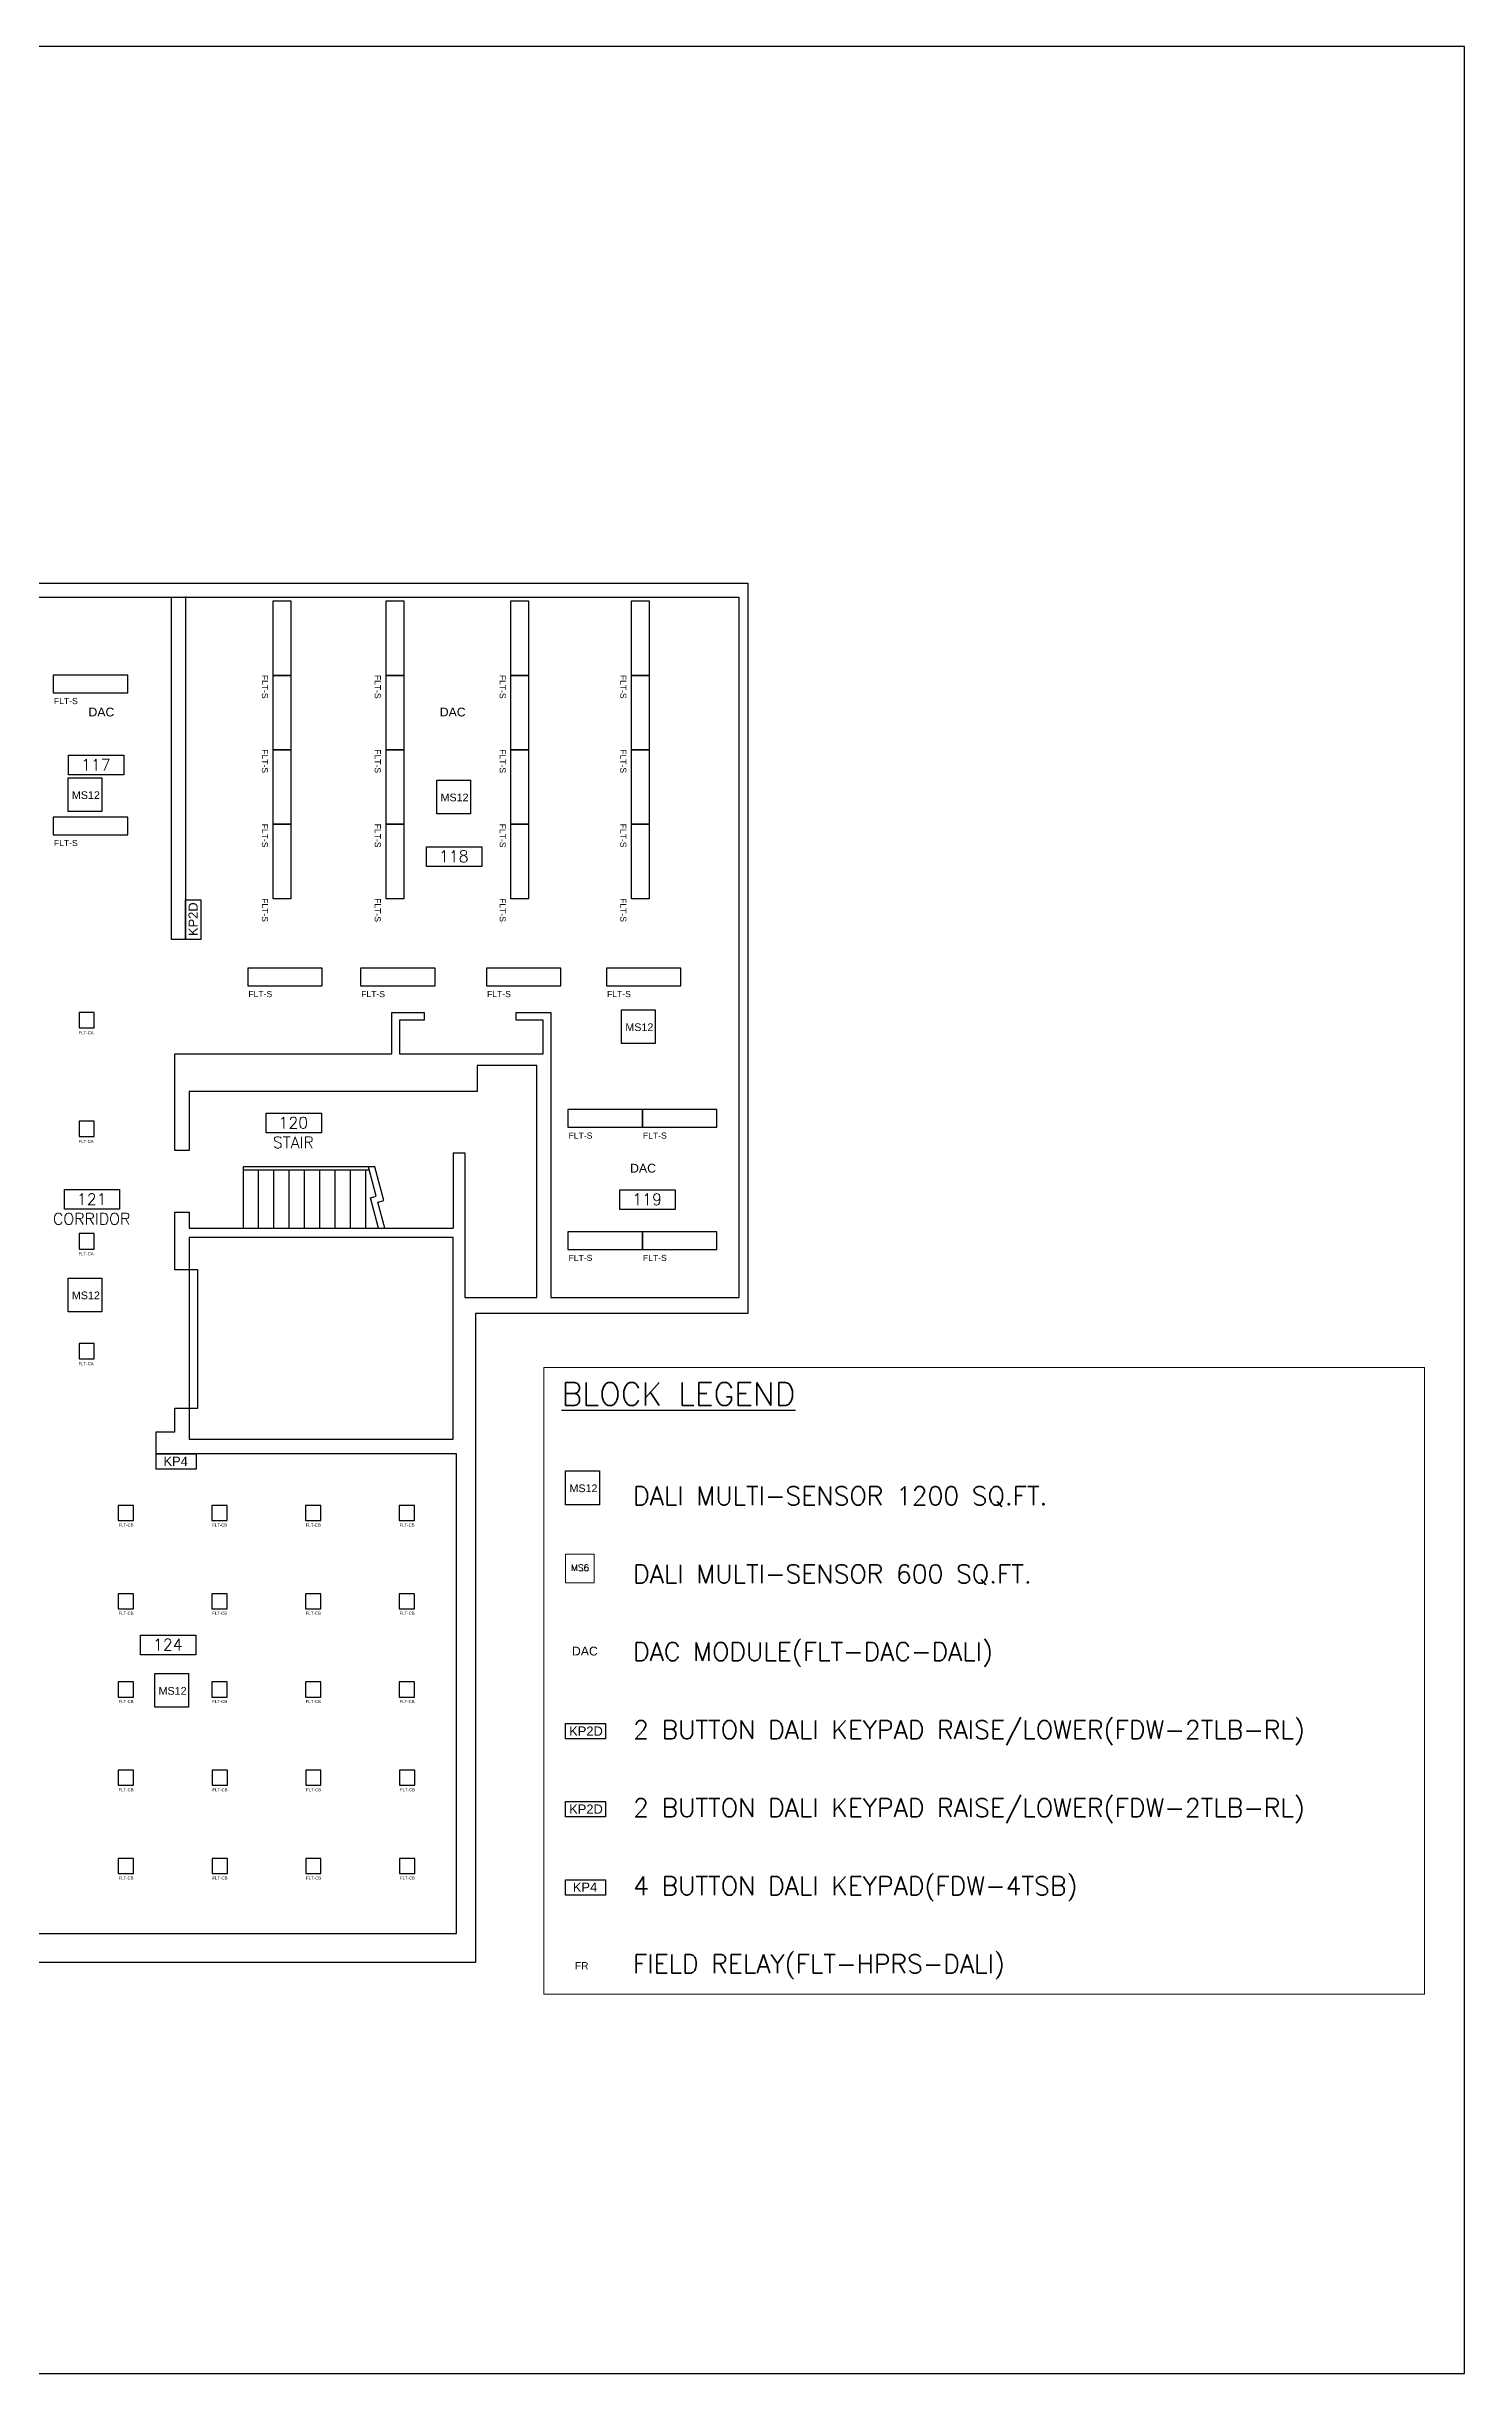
# Model space of a CAD drawing. Header units: feet. Extents: x 0 to 2692, y 0 to 1516.
# Drawn here: x 1768 to 2692, y 0 to 1516 of the extents above; entities that cross this region are included whole.
import ezdxf
from ezdxf.enums import TextEntityAlignment as Align

# ---------------------------------------------------------------- set-up
doc = ezdxf.new("R2010")
doc.units = ezdxf.units.FT
doc.header["$MEASUREMENT"] = 0
doc.set_wipeout_variables(frame=1)
doc.layers.get('0').update_dxf_attribs({"color": 255})
for name, color, linetype in [('FLT-Fixtures', 3, 'Continuous'), ('FLT-Peripheral-Devices', 6, 'Continuous'), ('NOTE', 2, 'Continuous')]:
    doc.layers.add(name, color=color, linetype=linetype)
doc.styles.add('RGVTXT', font='simplex.shx', dxfattribs={"height": 9})
doc.styles.add('SET200', font='romans.shx', dxfattribs={"height": 200})
doc.styles.add('SIMPLEX', font='simplex.shx')
doc.styles.get("Standard").update_dxf_attribs({"font": 'arial.ttf'})

# ---------------------------------------------------------------- blocks, each defined once
blk = doc.blocks.new('AN')
for p, q in [((0, 0), (0, 12.8)), ((0, 12.8), (36, 12.8)), ((36, 0), (0, 0)), ((36, 12.8), (36, 0))]:
    blk.add_line(p, q)
at = {"style": 'SET200'}
for p in [(17.8, 2.8), (17.8, -10)]:
    blk.add_attdef('AREA', text='', height=7.49, dxfattribs=at).set_placement(p, align=Align.CENTER)
blk = doc.blocks.new('FLT-CA')
at = {"layer": 'FLT-Fixtures'}
blk.add_lwpolyline([(0, 0), (9.9, 0), (9.9, 10), (0, 10)], close=True, dxfattribs=at)
blk.add_attdef('FLT-CA', (-0.3, -4.1), '', height=2, dxfattribs=at)
blk = doc.blocks.new('FLT-S-DUMMY')
at = {"layer": 'FLT-Fixtures'}
blk.add_lwpolyline([(0, 0), (48.5, 0), (48.5, 11.5), (0, 11.5)], close=True, dxfattribs=at)
blk.add_attdef('FLT-S', (0.4, -7.4), '', height=4, dxfattribs=at)
blk = doc.blocks.new('FLT-DAC')
blk.add_wipeout([(0, 12.8), (23.3, 12.8), (23.3, 0), (0, 0)]).dxf.layer = 'FLT-Fixtures'
at = {"layer": 'FLT-Fixtures', "insert": (4.1, 9.2), "char_height": 5.72, "attachment_point": 1, "bg_fill": 2}
blk.add_mtext('DAC', dxfattribs=at)
blk = doc.blocks.new('FLT-KP2LD')
at = {"layer": 'FLT-Peripheral-Devices'}
blk.add_lwpolyline([(0, 10), (26, 10), (26, 0), (0, 0)], close=True, dxfattribs=at)
blk.add_text('KP2D', height=6.01, dxfattribs=at).set_placement((2.3, 2.1))
blk = doc.blocks.new('FLT-MS12')
at = {"layer": 'FLT-Peripheral-Devices'}
blk.add_lwpolyline([(0, 22), (22, 22), (22, 0), (0, 0)], close=True, dxfattribs=at)
at = {"layer": 'FLT-Peripheral-Devices', "insert": (2.5, 13.2), "char_height": 5, "attachment_point": 1}
blk.add_mtext('MS12', dxfattribs=at)
blk = doc.blocks.new('FLT-CB')
at = {"layer": 'FLT-Fixtures'}
blk.add_lwpolyline([(0, 0), (9.9, 0), (9.9, 9.8), (0, 9.8)], close=True, dxfattribs=at)
blk.add_attdef('FLT-CB', (0.2, -3.9), '', height=2, dxfattribs=at)
blk = doc.blocks.new('FLT- KP4')
at = {"layer": 'FLT-Peripheral-Devices'}
blk.add_lwpolyline([(0, 10), (26, 10), (26, 0), (0, 0)], close=True, dxfattribs=at)
blk.add_text('KP4', height=6.01, dxfattribs=at).set_placement((4.7, 2.1))
blk = doc.blocks.new('FLT-FR')
blk.add_wipeout([(0, 10), (19, 10), (19, 0), (0, 0)])
at = {"insert": (6.1, 7.1), "char_height": 4.72, "attachment_point": 1, "bg_fill": 2}
blk.add_mtext('FR', dxfattribs=at)
blk = doc.blocks.new('FLT-MS6')
at = {"layer": 'FLT-Peripheral-Devices', "lineweight": 0}
blk.add_lwpolyline([(0, 0), (18.6, 0), (18.6, 18.6), (0, 18.6)], close=True, dxfattribs=at)
at = {"layer": 'FLT-Peripheral-Devices', "insert": (3.6, 11.9), "char_height": 4.27, "attachment_point": 1, "style": 'SIMPLEX'}
blk.add_mtext('MS6', dxfattribs=at)

msp = doc.modelspace()

# ---------------------------------------------------------------- linework, layer by layer
for p, q in [((2032.8, 795.2), (2032.8, 746.2)), ((1895.8, 784.2), (1978, 784.2)), ((1905.8, 746.2), (1905.8, 784.2)), ((1915.8, 746.2), (1915.8, 784.2)), ((1925.8, 746.2), (1925.8, 784.2)), ((1935.8, 746.2), (1935.8, 784.2)), ((1945.8, 746.2), (1945.8, 784.2)), ((1955.8, 746.2), (1955.8, 784.2)), ((1965.8, 746.2), (1965.8, 784.2)), ((1975.8, 746.2), (1975.8, 784.2))]:
    msp.add_line(p, q)
for points in [[(0, 0), (2691.6, 0), (2691.6, 1516), (0, 1516)], [(2032.8, 740.2), (1860.8, 740.2), (1860.8, 608.7), (2032.8, 608.7)]]:
    msp.add_lwpolyline(points, close=True)
for points in [[(1858.4, 1157.7), (1858.4, 934.2), (1849.3, 934.2), (1849.3, 1157.2)], [(1988.2, 746.2), (1983.7, 763.2), (1987.5, 764.2), (1981.6, 786.2), (1895.8, 786.2), (1895.8, 746.2)], [(1984.1, 746.2), (1978.8, 766), (1982.6, 767), (1977.5, 786.2)], [(1728.8, 286.7), (2034.8, 286.7), (2034.8, 599.2), (1839.3, 599.2), (1839.3, 613.5), (1851.3, 613.5), (1851.3, 629), (1866.3, 629), (1866.3, 719), (1851.3, 719), (1851.3, 756.7)], [(1851.3, 756.7), (1860.8, 756.7), (1860.8, 746.2), (2032.8, 746.2)]]:
    msp.add_lwpolyline(points)

# ---------------------------------------------------------------- block references
ref = msp.add_blockref('AN', (1782.1, 1041.5))
ref.add_attrib('AREA', '117', dxfattribs={"height": 7.49, "style": 'SET200'}).set_placement((1799.9, 1044.3), align=Align.CENTER)
ref = msp.add_blockref('AN', (2015.3, 981.9))
ref.add_attrib('AREA', '118', dxfattribs={"height": 7.49, "style": 'SET200'}).set_placement((2033.1, 984.7), align=Align.CENTER)
ref = msp.add_blockref('AN', (1910.9, 808.3))
ref.add_attrib('AREA', '120', dxfattribs={"height": 7.49, "style": 'SET200'}).set_placement((1928.6, 811.1), align=Align.CENTER)
ref.add_attrib('AREA', 'STAIR', dxfattribs={"height": 7.49, "style": 'SET200'}).set_placement((1928.6, 798.3), align=Align.CENTER)
ref = msp.add_blockref('AN', (1779.4, 758.5))
ref.add_attrib('AREA', '121', dxfattribs={"height": 7.49, "style": 'SET200'}).set_placement((1797.2, 761.3), align=Align.CENTER)
ref.add_attrib('AREA', 'CORRIDOR', dxfattribs={"height": 7.49, "style": 'SET200'}).set_placement((1797.2, 748.5), align=Align.CENTER)
ref = msp.add_blockref('AN', (2141.3, 758.4))
ref.add_attrib('AREA', '119', dxfattribs={"height": 7.49, "style": 'SET200'}).set_placement((2159.1, 761.2), align=Align.CENTER)
ref = msp.add_blockref('AN', (1829, 468.3))
ref.add_attrib('AREA', '124', dxfattribs={"height": 7.49, "style": 'SET200'}).set_placement((1846.8, 471.1), align=Align.CENTER)
at = {"layer": 'FLT-Fixtures'}
ref = msp.add_blockref('FLT-S-DUMMY', (1915.5, 1106.3), dxfattribs=dict(at, xscale=-1, rotation=270))
ref.add_attrib('FLT-S', 'FLT-S', (1908.1, 1106.7), dxfattribs={"height": 4, "rotation": 270})
ref = msp.add_blockref('FLT-S-DUMMY', (1989, 1106.3), dxfattribs=dict(at, xscale=-1, rotation=270))
ref.add_attrib('FLT-S', 'FLT-S', (1981.6, 1106.7), dxfattribs={"height": 4, "rotation": 270})
ref = msp.add_blockref('FLT-S-DUMMY', (2070.4, 1106.3), dxfattribs=dict(at, xscale=-1, rotation=270))
ref.add_attrib('FLT-S', 'FLT-S', (2063, 1106.7), dxfattribs={"height": 4, "rotation": 270})
ref = msp.add_blockref('FLT-S-DUMMY', (2149, 1106.3), dxfattribs=dict(at, xscale=-1, rotation=270))
ref.add_attrib('FLT-S', 'FLT-S', (2141.6, 1106.7), dxfattribs={"height": 4, "rotation": 270})
for name, p, values in [('FLT-S-DUMMY', (1772.2, 1095), {'FLT-S': 'FLT-S'}), ('FLT-S-DUMMY', (1772.2, 1002.5), {'FLT-S': 'FLT-S'}), ('FLT-S-DUMMY', (1898.9, 904.1), {'FLT-S': 'FLT-S'}), ('FLT-S-DUMMY', (1972.4, 904.1), {'FLT-S': 'FLT-S'}), ('FLT-S-DUMMY', (2054.4, 904.1), {'FLT-S': 'FLT-S'}), ('FLT-S-DUMMY', (2132.6, 904.1), {'FLT-S': 'FLT-S'}), ('FLT-CA', (1789, 876.6), {'FLT-CA': 'FLT-CA'}), ('FLT-S-DUMMY', (2107.5, 811.9), {'FLT-S': 'FLT-S'}), ('FLT-S-DUMMY', (2156, 811.9), {'FLT-S': 'FLT-S'}), ('FLT-CA', (1789, 805.8), {'FLT-CA': 'FLT-CA'}), ('FLT-S-DUMMY', (2107.5, 732.2), {'FLT-S': 'FLT-S'}), ('FLT-S-DUMMY', (2156, 732.2), {'FLT-S': 'FLT-S'}), ('FLT-CA', (1789, 732.6), {'FLT-CA': 'FLT-CA'}), ('FLT-CA', (1789, 661), {'FLT-CA': 'FLT-CA'}), ('FLT-CB', (1814.5, 555.7), {'FLT-CB': 'FLT-CB'}), ('FLT-CB', (1875.5, 555.7), {'FLT-CB': 'FLT-CB'}), ('FLT-CB', (1936.5, 555.7), {'FLT-CB': 'FLT-CB'}), ('FLT-CB', (1997.6, 555.7), {'FLT-CB': 'FLT-CB'}), ('FLT-CB', (1814.5, 498.2), {'FLT-CB': 'FLT-CB'}), ('FLT-CB', (1875.5, 498.2), {'FLT-CB': 'FLT-CB'}), ('FLT-CB', (1936.5, 498.2), {'FLT-CB': 'FLT-CB'}), ('FLT-CB', (1997.6, 498.2), {'FLT-CB': 'FLT-CB'}), ('FLT-CB', (1814.5, 440.7), {'FLT-CB': 'FLT-CB'}), ('FLT-CB', (1875.5, 440.7), {'FLT-CB': 'FLT-CB'}), ('FLT-CB', (1936.5, 440.7), {'FLT-CB': 'FLT-CB'}), ('FLT-CB', (1997.6, 440.7), {'FLT-CB': 'FLT-CB'}), ('FLT-CB', (1814.5, 383.2), {'FLT-CB': 'FLT-CB'}), ('FLT-CB', (1875.7, 383.2), {'FLT-CB': 'FLT-CB'}), ('FLT-CB', (1936.7, 383.2), {'FLT-CB': 'FLT-CB'}), ('FLT-CB', (1997.8, 383.2), {'FLT-CB': 'FLT-CB'}), ('FLT-CB', (1814.5, 325.7), {'FLT-CB': 'FLT-CB'}), ('FLT-CB', (1875.7, 325.7), {'FLT-CB': 'FLT-CB'}), ('FLT-CB', (1936.7, 325.7), {'FLT-CB': 'FLT-CB'}), ('FLT-CB', (1997.8, 325.7), {'FLT-CB': 'FLT-CB'})]:
    msp.add_blockref(name, p, dxfattribs=at).add_auto_attribs(values)
ref = msp.add_blockref('FLT-S-DUMMY', (1915.5, 1057.8), dxfattribs=dict(at, xscale=-1, rotation=270))
ref.add_attrib('FLT-S', 'FLT-S', (1908.1, 1058.2), dxfattribs={"height": 4, "rotation": 270})
ref = msp.add_blockref('FLT-S-DUMMY', (1989, 1057.8), dxfattribs=dict(at, xscale=-1, rotation=270))
ref.add_attrib('FLT-S', 'FLT-S', (1981.6, 1058.2), dxfattribs={"height": 4, "rotation": 270})
ref = msp.add_blockref('FLT-S-DUMMY', (2070.4, 1057.8), dxfattribs=dict(at, xscale=-1, rotation=270))
ref.add_attrib('FLT-S', 'FLT-S', (2063, 1058.2), dxfattribs={"height": 4, "rotation": 270})
ref = msp.add_blockref('FLT-S-DUMMY', (2149, 1057.8), dxfattribs=dict(at, xscale=-1, rotation=270))
ref.add_attrib('FLT-S', 'FLT-S', (2141.6, 1058.2), dxfattribs={"height": 4, "rotation": 270})
ref = msp.add_blockref('FLT-S-DUMMY', (1915.5, 1009.3), dxfattribs=dict(at, xscale=-1, rotation=270))
ref.add_attrib('FLT-S', 'FLT-S', (1908.1, 1009.7), dxfattribs={"height": 4, "rotation": 270})
ref = msp.add_blockref('FLT-S-DUMMY', (1989, 1009.3), dxfattribs=dict(at, xscale=-1, rotation=270))
ref.add_attrib('FLT-S', 'FLT-S', (1981.6, 1009.7), dxfattribs={"height": 4, "rotation": 270})
ref = msp.add_blockref('FLT-S-DUMMY', (2070.4, 1009.3), dxfattribs=dict(at, xscale=-1, rotation=270))
ref.add_attrib('FLT-S', 'FLT-S', (2063, 1009.7), dxfattribs={"height": 4, "rotation": 270})
ref = msp.add_blockref('FLT-S-DUMMY', (2149, 1009.3), dxfattribs=dict(at, xscale=-1, rotation=270))
ref.add_attrib('FLT-S', 'FLT-S', (2141.6, 1009.7), dxfattribs={"height": 4, "rotation": 270})
ref = msp.add_blockref('FLT-S-DUMMY', (1915.5, 960.8), dxfattribs=dict(at, xscale=-1, rotation=270))
ref.add_attrib('FLT-S', 'FLT-S', (1908.1, 961.2), dxfattribs={"height": 4, "rotation": 270})
ref = msp.add_blockref('FLT-S-DUMMY', (1989, 960.8), dxfattribs=dict(at, xscale=-1, rotation=270))
ref.add_attrib('FLT-S', 'FLT-S', (1981.6, 961.2), dxfattribs={"height": 4, "rotation": 270})
ref = msp.add_blockref('FLT-S-DUMMY', (2070.4, 960.8), dxfattribs=dict(at, xscale=-1, rotation=270))
ref.add_attrib('FLT-S', 'FLT-S', (2063, 961.2), dxfattribs={"height": 4, "rotation": 270})
ref = msp.add_blockref('FLT-S-DUMMY', (2149, 960.8), dxfattribs=dict(at, xscale=-1, rotation=270))
ref.add_attrib('FLT-S', 'FLT-S', (2141.6, 961.2), dxfattribs={"height": 4, "rotation": 270})
at = {"layer": 'FLT-Peripheral-Devices'}
for name, p in [('FLT-MS12', (1781.8, 1017.6)), ('FLT-MS12', (2022, 1016.1)), ('FLT-MS12', (2142.4, 866.4)), ('FLT-MS12', (1781.8, 691.7)), ('FLT- KP4', (1839.3, 589.2)), ('FLT-MS12', (2106, 566)), ('FLT-MS6', (2106, 515.2)), ('FLT-MS12', (1838.3, 434)), ('FLT-KP2LD', (2106, 413.4)), ('FLT-KP2LD', (2106, 362.6)), ('FLT- KP4', (2106, 311.7))]:
    msp.add_blockref(name, p, dxfattribs=at)
at = {"layer": 'FLT-Peripheral-Devices', "rotation": 90}
msp.add_blockref('FLT-KP2LD', (1868.4, 934.2), dxfattribs=at)

# ---------------------------------------------------------------- texts
at = {"layer": 'NOTE', "color": 2, "style": 'RGVTXT'}
for s, p in [('DALI MULTI-SENSOR 1200 SQ.FT.', (2150, 565.8)), ('DALI MULTI-SENSOR 600 SQ.FT.', (2150, 514.9)), ('DAC MODULE(FLT-DAC-DALI)', (2150, 464.3)), ('2 BUTTON DALI KEYPAD RAISE/LOWER(FDW-2TLB-RL)', (2150, 413.4)), ('2 BUTTON DALI KEYPAD RAISE/LOWER(FDW-2TLB-RL)', (2150, 362.6)), ('4 BUTTON DALI KEYPAD(FDW-4TSB)', (2150, 311.7)), ('FIELD RELAY(FLT-HPRS-DALI)', (2150, 260.9))]:
    msp.add_text(s, height=12, dxfattribs=at).set_placement(p)
at = {"layer": 'NOTE', "color": 2, "insert": (2103.4, 645.6), "char_height": 15, "width": 203.985, "attachment_point": 1, "style": 'RGVTXT'}
msp.add_mtext('{\\LBLOCK LEGEND}', dxfattribs=at)

# ---------------------------------------------------------------- next in the draw order: block references
at = {"layer": 'FLT-Fixtures'}
for name, p in [('FLT-DAC', (1791, 1076.1)), ('FLT-DAC', (2019.9, 1076.1)), ('FLT-DAC', (2143.9, 778.9)), ('FLT-DAC', (2106, 464.3)), ('FLT-FR', (2106, 260.9))]:
    msp.add_blockref(name, p, dxfattribs=at)

# ---------------------------------------------------------------- next in the draw order: linework, layer by layer
for points in [[(1069, 1166.4), (2224.8, 1166.4), (2224.8, 690.6), (2047.3, 690.6), (2047.3, 267.7), (1120.8, 267.7)], [(1074, 1157.2), (2218.8, 1157.2), (2218.8, 701.1)], [(2032.8, 795.2), (2040.3, 795.2), (2040.3, 701.1), (2087.3, 701.1), (2087.3, 852.2), (2048.3, 852.2), (2048.3, 835.2), (1860.8, 835.2), (1860.8, 796.7), (1851.3, 796.7), (1851.3, 859.7), (1992.8, 859.7), (1992.8, 886.7), (2013.8, 886.7), (2013.8, 881.7), (1997.8, 881.7), (1997.8, 859.7), (2091.3, 859.7), (2091.3, 881.7), (2073.8, 881.7), (2073.8, 886.7), (2096.3, 886.7), (2096.3, 701.1), (2218.8, 701.1)]]:
    msp.add_lwpolyline(points)
at = {"layer": 'NOTE', "color": 2, "lineweight": 5}
msp.add_lwpolyline([(2091.7, 655.5), (2665.6, 655.5), (2665.6, 247.1), (2091.7, 247.1)], close=True, dxfattribs=at)

doc.saveas('drawing.dxf')
